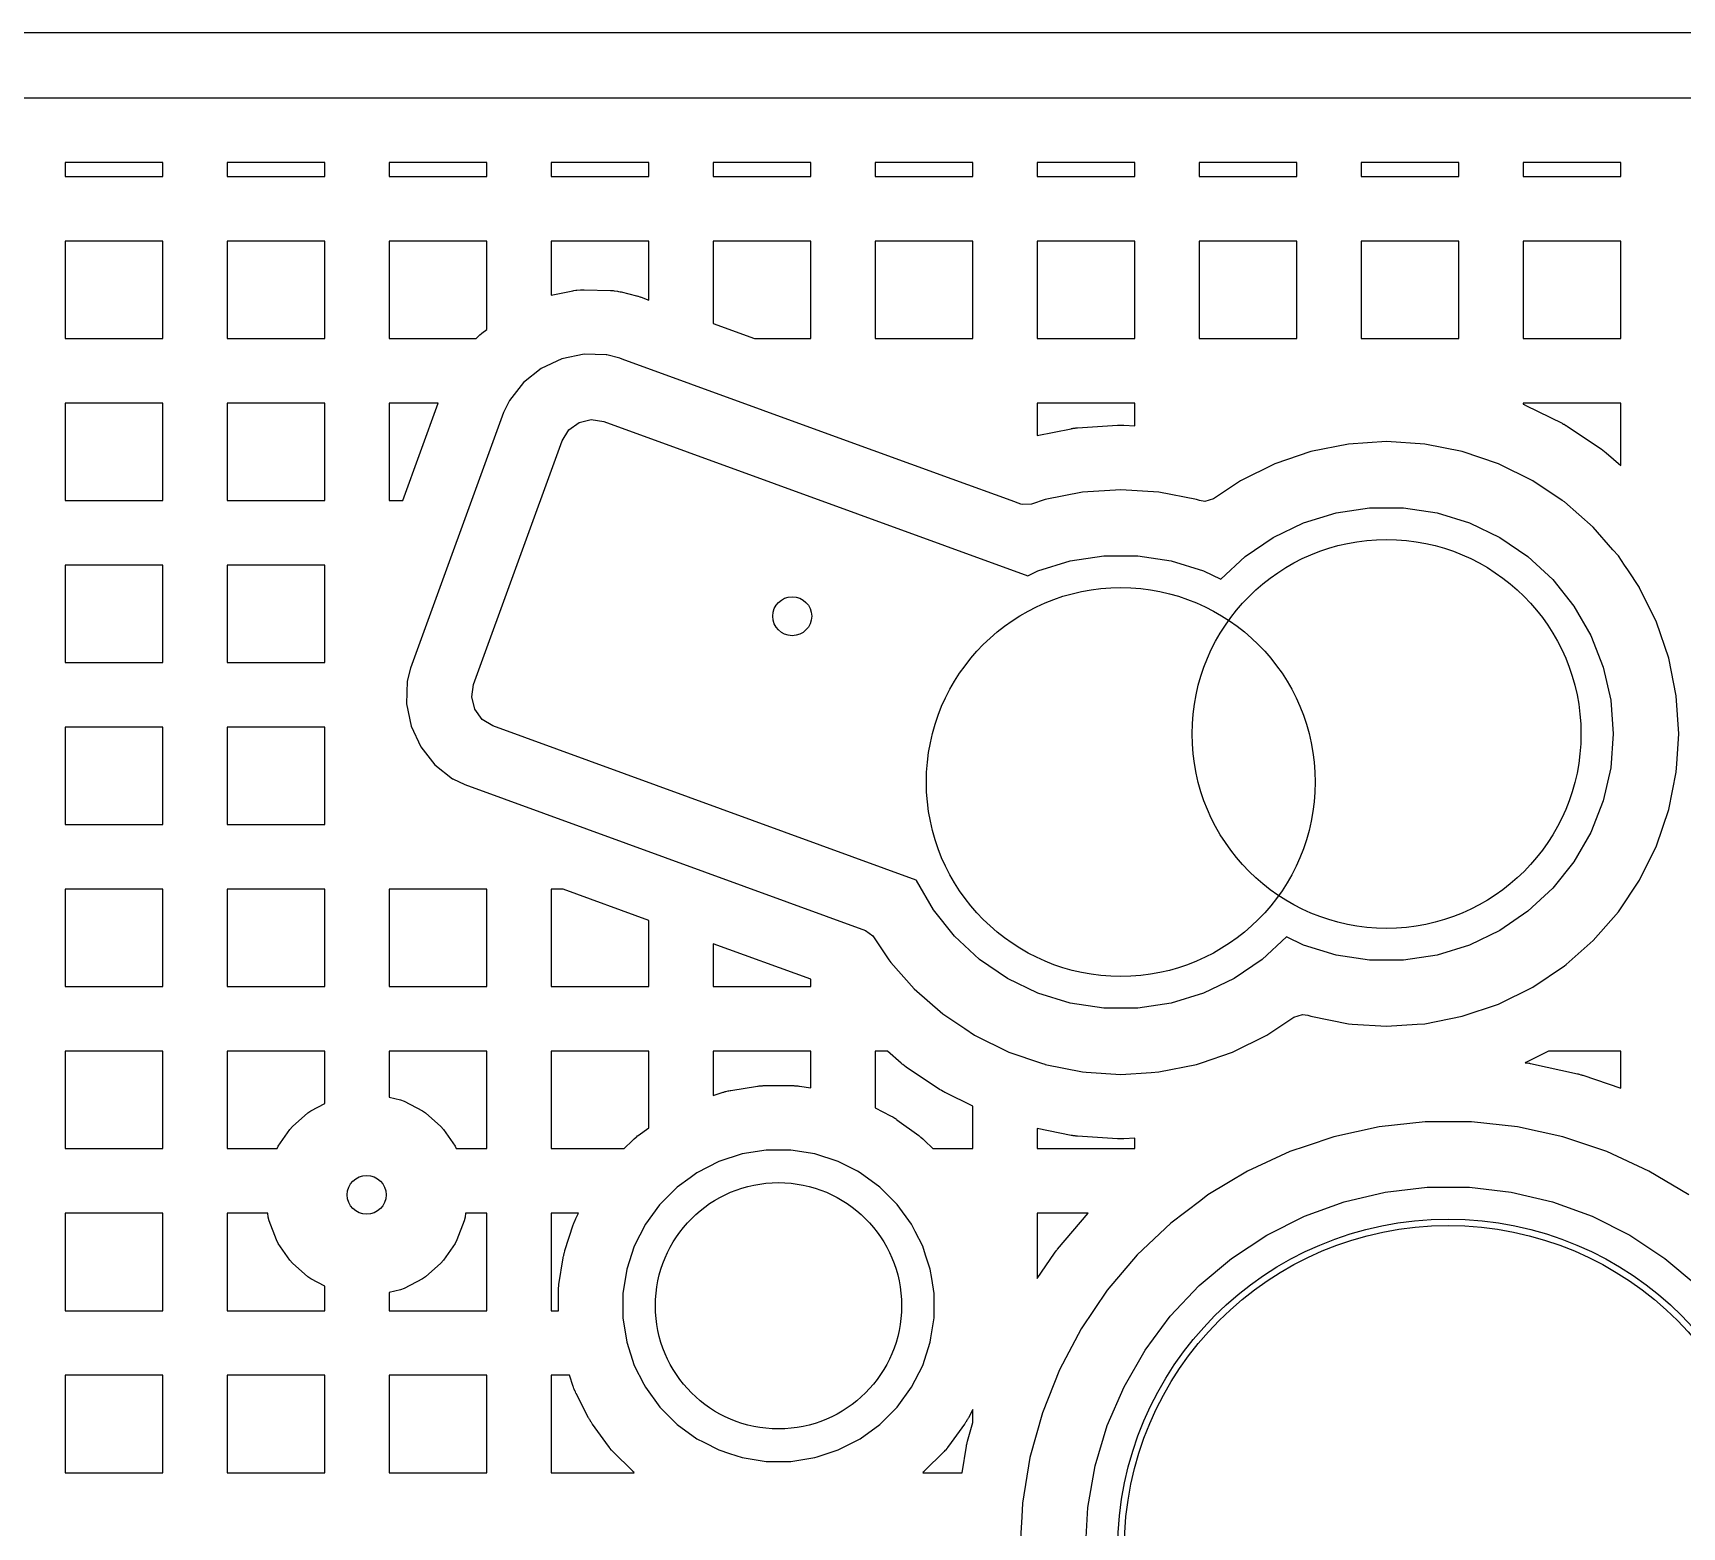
# Model space of a CAD drawing. Extents: x 2.49 to 8.57, y -5.87 to -1.87.
# Drawn here: x 6.916 to 7.417, y -4.879 to -4.425 of the extents above; entities that cross this region are included whole.
import ezdxf

# ---------------------------------------------------------------- set-up
doc = ezdxf.new("R2010")
doc.units = 0
doc.header["$MEASUREMENT"] = 0
doc.layers.add('BLACK', color=7, linetype='CONTINUOUS')

msp = doc.modelspace()

# ---------------------------------------------------------------- linework, layer by layer
at = {"layer": 'BLACK', "linetype": 'CONTINUOUS'}
for p, q in [((7.52603, -4.42531), (6.80843, -4.42531)), ((6.80571, -4.44501), (7.51585, -4.44501)), ((6.95512, -4.46462), (6.92552, -4.46462)), ((6.92552, -4.46462), (6.92552, -4.4689)), ((6.95512, -4.4689), (6.95512, -4.46462)), ((7.00434, -4.46462), (6.97473, -4.46462)), ((6.97473, -4.46462), (6.97473, -4.4689)), ((7.00434, -4.4689), (7.00434, -4.46462)), ((7.05355, -4.46462), (7.02394, -4.46462)), ((7.02394, -4.46462), (7.02394, -4.4689)), ((7.05355, -4.4689), (7.05355, -4.46462)), ((7.10276, -4.46462), (7.07316, -4.46462)), ((7.07316, -4.46462), (7.07316, -4.4689)), ((7.10276, -4.4689), (7.10276, -4.46462)), ((7.15197, -4.46462), (7.12237, -4.46462)), ((7.12237, -4.46462), (7.12237, -4.4689)), ((7.15197, -4.4689), (7.15197, -4.46462)), ((7.20119, -4.46462), (7.17158, -4.46462)), ((7.17158, -4.46462), (7.17158, -4.4689)), ((7.20119, -4.4689), (7.20119, -4.46462)), ((7.2504, -4.46462), (7.22079, -4.46462)), ((7.22079, -4.46462), (7.22079, -4.4689)), ((7.2504, -4.4689), (7.2504, -4.46462)), ((7.29961, -4.46462), (7.27001, -4.46462)), ((7.27001, -4.46462), (7.27001, -4.4689)), ((7.29961, -4.4689), (7.29961, -4.46462)), ((7.34882, -4.46462), (7.31922, -4.46462)), ((7.31922, -4.46462), (7.31922, -4.4689)), ((7.34882, -4.4689), (7.34882, -4.46462)), ((7.39804, -4.46462), (7.36843, -4.46462)), ((7.36843, -4.46462), (7.36843, -4.4689)), ((7.39804, -4.4689), (7.39804, -4.46462)), ((6.92552, -4.4689), (6.95512, -4.4689)), ((6.97473, -4.4689), (7.00434, -4.4689)), ((7.02394, -4.4689), (7.05355, -4.4689)), ((7.07316, -4.4689), (7.10276, -4.4689)), ((7.12237, -4.4689), (7.15197, -4.4689)), ((7.17158, -4.4689), (7.20119, -4.4689)), ((7.22079, -4.4689), (7.2504, -4.4689)), ((7.27001, -4.4689), (7.29961, -4.4689)), ((7.31922, -4.4689), (7.34882, -4.4689)), ((7.36843, -4.4689), (7.39804, -4.4689)), ((6.95512, -4.4885), (6.92552, -4.4885)), ((6.92552, -4.4885), (6.92552, -4.51811)), ((6.95512, -4.51811), (6.95512, -4.4885)), ((7.00434, -4.4885), (6.97473, -4.4885)), ((6.97473, -4.4885), (6.97473, -4.51811)), ((7.00434, -4.51811), (7.00434, -4.4885)), ((7.05355, -4.4885), (7.02394, -4.4885)), ((7.02394, -4.4885), (7.02394, -4.51811)), ((7.05355, -4.50494), (7.05355, -4.4885)), ((7.10276, -4.4885), (7.07316, -4.4885)), ((7.07316, -4.4885), (7.07316, -4.50494)), ((7.10276, -4.50641), (7.10276, -4.4885)), ((7.15197, -4.4885), (7.12237, -4.4885)), ((7.12237, -4.4885), (7.12237, -4.51354)), ((7.15197, -4.51811), (7.15197, -4.4885)), ((7.20119, -4.4885), (7.17158, -4.4885)), ((7.17158, -4.4885), (7.17158, -4.51811)), ((7.20119, -4.51811), (7.20119, -4.4885)), ((7.2504, -4.4885), (7.22079, -4.4885)), ((7.22079, -4.4885), (7.22079, -4.51811)), ((7.2504, -4.51811), (7.2504, -4.4885)), ((7.29961, -4.4885), (7.27001, -4.4885)), ((7.27001, -4.4885), (7.27001, -4.51811)), ((7.29961, -4.51811), (7.29961, -4.4885)), ((7.34882, -4.4885), (7.31922, -4.4885)), ((7.31922, -4.4885), (7.31922, -4.51811)), ((7.34882, -4.51811), (7.34882, -4.4885)), ((7.39804, -4.4885), (7.36843, -4.4885)), ((7.36843, -4.4885), (7.36843, -4.51811)), ((7.39804, -4.51811), (7.39804, -4.4885)), ((7.07316, -4.50494), (7.07976, -4.50358)), ((7.07976, -4.50358), (7.08004, -4.50353)), ((7.08004, -4.50353), (7.08061, -4.50344)), ((7.08061, -4.50344), (7.08089, -4.50341)), ((7.08089, -4.50341), (7.08203, -4.50331)), ((7.08203, -4.50331), (7.08231, -4.5033)), ((7.08231, -4.5033), (7.08288, -4.50328)), ((7.08288, -4.50328), (7.08317, -4.50328)), ((7.08317, -4.50328), (7.09118, -4.50351)), ((7.09118, -4.50351), (7.09144, -4.50353)), ((7.09144, -4.50353), (7.09198, -4.50357)), ((7.09198, -4.50357), (7.09224, -4.5036)), ((7.05355, -4.51354), (7.05355, -4.50494)), ((7.09224, -4.5036), (7.0933, -4.50375)), ((7.0933, -4.50375), (7.09356, -4.50379)), ((7.09356, -4.50379), (7.09409, -4.50389)), ((7.09409, -4.50389), (7.09435, -4.50395)), ((7.09435, -4.50395), (7.09906, -4.50514)), ((7.09906, -4.50514), (7.09918, -4.50517)), ((7.09918, -4.50517), (7.09942, -4.50524)), ((7.09942, -4.50524), (7.09954, -4.50528)), ((7.09954, -4.50528), (7.10002, -4.50542)), ((7.10002, -4.50542), (7.10013, -4.50546)), ((7.10013, -4.50546), (7.10037, -4.50554)), ((7.10037, -4.50554), (7.10049, -4.50558)), ((7.10049, -4.50558), (7.10276, -4.50641)), ((7.05355, -4.51533), (7.05355, -4.51354)), ((7.12237, -4.51354), (7.13491, -4.51811)), ((6.92552, -4.51811), (6.95512, -4.51811)), ((6.97473, -4.51811), (7.00434, -4.51811)), ((7.02394, -4.51811), (7.05038, -4.51811)), ((7.05038, -4.51811), (7.05046, -4.51803)), ((7.05046, -4.51803), (7.05126, -4.51723)), ((7.05126, -4.51723), (7.05147, -4.51703)), ((7.05147, -4.51703), (7.0519, -4.51665)), ((7.0519, -4.51665), (7.05212, -4.51647)), ((7.05212, -4.51647), (7.05355, -4.51533)), ((7.13491, -4.51811), (7.15197, -4.51811)), ((7.17158, -4.51811), (7.20119, -4.51811)), ((7.22079, -4.51811), (7.2504, -4.51811)), ((7.27001, -4.51811), (7.29961, -4.51811)), ((7.31922, -4.51811), (7.34882, -4.51811)), ((7.36843, -4.51811), (7.39804, -4.51811)), ((7.08317, -4.52289), (7.0764, -4.52429)), ((7.08985, -4.52309), (7.08317, -4.52289)), ((7.09007, -4.52309), (7.08985, -4.52309)), ((7.09402, -4.52409), (7.09007, -4.52309)), ((7.07014, -4.52721), (7.06472, -4.53149)), ((7.0764, -4.52429), (7.07014, -4.52721)), ((7.07014, -4.52721), (7.07014, -4.52721)), ((7.09475, -4.52435), (7.09402, -4.52409)), ((7.09402, -4.52409), (7.09402, -4.52409)), ((7.09402, -4.52409), (7.09402, -4.52409)), ((7.15842, -4.54753), (7.09475, -4.52435)), ((7.06472, -4.53149), (7.06044, -4.53691)), ((7.06472, -4.53149), (7.06472, -4.53149)), ((6.95512, -4.53772), (6.92552, -4.53772)), ((6.92552, -4.53772), (6.92552, -4.56732)), ((6.95512, -4.56732), (6.95512, -4.53772)), ((7.00434, -4.53772), (6.97473, -4.53772)), ((6.97473, -4.53772), (6.97473, -4.56732)), ((7.00434, -4.56732), (7.00434, -4.53772)), ((7.03884, -4.53772), (7.02394, -4.53772)), ((7.02394, -4.53772), (7.02394, -4.56732)), ((7.02807, -4.56732), (7.03884, -4.53772)), ((7.06044, -4.53691), (7.05867, -4.54057)), ((7.06044, -4.53691), (7.06044, -4.53691)), ((7.2504, -4.53772), (7.22079, -4.53772)), ((7.22079, -4.53772), (7.22079, -4.54753)), ((7.2504, -4.53807), (7.2504, -4.53772)), ((7.2504, -4.54465), (7.2504, -4.53807)), ((7.39804, -4.53772), (7.36843, -4.53772)), ((7.36843, -4.53772), (7.36843, -4.53807)), ((7.36843, -4.53807), (7.36868, -4.53818)), ((7.36868, -4.53818), (7.36883, -4.53824)), ((7.36883, -4.53824), (7.36913, -4.53838)), ((7.36913, -4.53838), (7.36927, -4.53844)), ((7.36927, -4.53844), (7.38026, -4.54386)), ((7.39804, -4.55666), (7.39804, -4.53772)), ((7.05867, -4.54057), (7.03039, -4.61826)), ((7.0785, -4.54588), (7.0816, -4.54361)), ((7.0816, -4.54361), (7.08533, -4.5427)), ((7.08533, -4.5427), (7.08913, -4.54328)), ((7.08913, -4.54328), (7.21793, -4.59016)), ((7.07651, -4.54916), (7.0785, -4.54588)), ((7.19491, -4.56081), (7.15842, -4.54753)), ((7.22079, -4.54753), (7.23107, -4.54549)), ((7.23107, -4.54549), (7.23123, -4.54546)), ((7.23123, -4.54546), (7.23155, -4.54541)), ((7.23155, -4.54541), (7.23171, -4.54538)), ((7.23171, -4.54538), (7.23234, -4.5453)), ((7.23234, -4.5453), (7.2325, -4.54528)), ((7.2325, -4.54528), (7.23282, -4.54525)), ((7.23282, -4.54525), (7.23298, -4.54524)), ((7.23298, -4.54524), (7.24521, -4.54443)), ((7.24521, -4.54443), (7.24537, -4.54443)), ((7.24537, -4.54443), (7.24569, -4.54442)), ((7.24569, -4.54442), (7.24585, -4.54441)), ((7.24585, -4.54441), (7.2465, -4.54441)), ((7.2465, -4.54441), (7.24666, -4.54442)), ((7.24666, -4.54442), (7.24698, -4.54443)), ((7.24698, -4.54443), (7.24714, -4.54443)), ((7.24714, -4.54443), (7.2504, -4.54465)), ((7.38026, -4.54386), (7.3804, -4.54394)), ((7.3804, -4.54394), (7.38069, -4.54409)), ((7.38069, -4.54409), (7.38083, -4.54417)), ((7.38083, -4.54417), (7.38138, -4.54449)), ((7.38138, -4.54449), (7.38152, -4.54457)), ((7.38152, -4.54457), (7.38179, -4.54474)), ((7.38179, -4.54474), (7.38193, -4.54483)), ((7.38193, -4.54483), (7.39212, -4.55164)), ((7.04958, -4.62315), (7.07651, -4.54916)), ((7.30392, -4.55244), (7.29293, -4.55617)), ((7.30393, -4.55244), (7.30392, -4.55244)), ((7.31532, -4.55017), (7.30393, -4.55244)), ((7.32691, -4.54941), (7.31532, -4.55017)), ((7.31532, -4.55017), (7.31532, -4.55017)), ((7.31532, -4.55017), (7.31532, -4.55017)), ((7.31532, -4.55017), (7.31532, -4.55017)), ((7.31532, -4.55017), (7.31532, -4.55017)), ((7.3385, -4.55017), (7.32691, -4.54941)), ((7.32691, -4.54941), (7.32691, -4.54941)), ((7.34989, -4.55244), (7.3385, -4.55017)), ((7.3385, -4.55017), (7.3385, -4.55017)), ((7.3385, -4.55017), (7.3385, -4.55017)), ((7.36089, -4.55617), (7.34989, -4.55244)), ((7.34989, -4.55244), (7.34989, -4.55244)), ((7.34989, -4.55244), (7.34989, -4.55244)), ((7.39212, -4.55164), (7.39225, -4.55173)), ((7.39225, -4.55173), (7.39251, -4.55191)), ((7.39251, -4.55191), (7.39264, -4.55201)), ((7.39264, -4.55201), (7.39315, -4.5524)), ((7.39315, -4.5524), (7.39327, -4.5525)), ((7.39327, -4.5525), (7.39352, -4.5527)), ((7.39352, -4.5527), (7.39365, -4.55281)), ((7.39365, -4.55281), (7.39804, -4.55666)), ((7.29293, -4.55617), (7.28251, -4.56131)), ((7.3713, -4.56131), (7.36089, -4.55617)), ((7.21286, -4.56734), (7.19491, -4.56081)), ((7.28251, -4.56131), (7.27432, -4.56678)), ((7.38031, -4.56732), (7.3713, -4.56131)), ((7.3713, -4.56131), (7.3713, -4.56131)), ((6.92552, -4.56732), (6.95512, -4.56732)), ((6.97473, -4.56732), (7.00434, -4.56732)), ((7.02394, -4.56732), (7.02807, -4.56732)), ((7.21581, -4.56842), (7.21286, -4.56734)), ((7.2163, -4.56857), (7.21581, -4.56842)), ((7.21904, -4.56845), (7.2163, -4.56857)), ((7.22319, -4.56704), (7.21904, -4.56845)), ((7.23458, -4.56478), (7.22319, -4.56704)), ((7.22319, -4.56704), (7.22319, -4.56704)), ((7.23459, -4.56478), (7.23458, -4.56478)), ((7.24617, -4.56402), (7.23459, -4.56478)), ((7.23459, -4.56478), (7.23459, -4.56478)), ((7.23459, -4.56478), (7.23459, -4.56478)), ((7.23459, -4.56478), (7.23459, -4.56478)), ((7.24618, -4.56402), (7.24617, -4.56402)), ((7.25776, -4.56478), (7.24618, -4.56402)), ((7.26916, -4.56704), (7.25776, -4.56478)), ((7.25776, -4.56478), (7.25776, -4.56478)), ((7.25776, -4.56478), (7.25776, -4.56478)), ((7.27004, -4.56734), (7.26916, -4.56704)), ((7.27169, -4.5676), (7.27004, -4.56734)), ((7.27432, -4.56678), (7.27169, -4.5676)), ((7.38096, -4.56776), (7.38031, -4.56732)), ((7.38969, -4.57542), (7.38096, -4.56776)), ((7.30173, -4.57407), (7.31157, -4.57103)), ((7.31157, -4.57103), (7.32176, -4.5695)), ((7.32176, -4.5695), (7.33205, -4.5695)), ((7.33205, -4.5695), (7.34224, -4.57103)), ((7.34224, -4.57103), (7.35208, -4.57407)), ((7.28395, -4.58434), (7.29246, -4.57854)), ((7.29246, -4.57854), (7.30173, -4.57407)), ((7.35208, -4.57407), (7.36135, -4.57854)), ((7.36135, -4.57854), (7.36986, -4.58434)), ((7.39567, -4.58224), (7.38969, -4.57542)), ((7.39735, -4.58415), (7.39567, -4.58224)), ((6.95512, -4.58693), (6.92552, -4.58693)), ((6.92552, -4.58693), (6.92552, -4.61654)), ((6.95512, -4.61654), (6.95512, -4.58693)), ((7.00434, -4.58693), (6.97473, -4.58693)), ((6.97473, -4.58693), (6.97473, -4.61654)), ((7.00434, -4.61654), (7.00434, -4.58693)), ((7.21793, -4.59016), (7.221, -4.58868)), ((7.221, -4.58868), (7.23084, -4.58564)), ((7.23084, -4.58564), (7.24103, -4.58411)), ((7.24103, -4.58411), (7.25132, -4.58411)), ((7.25132, -4.58411), (7.26151, -4.58564)), ((7.26151, -4.58564), (7.27135, -4.58868)), ((7.27135, -4.58868), (7.27656, -4.59119)), ((7.27656, -4.59119), (7.28395, -4.58434)), ((7.36986, -4.58434), (7.37741, -4.59134)), ((7.39921, -4.58693), (7.39735, -4.58415)), ((7.40018, -4.58839), (7.39921, -4.58693)), ((7.40377, -4.59376), (7.40018, -4.58839)), ((7.37741, -4.59134), (7.38383, -4.59939)), ((7.4038, -4.59381), (7.40377, -4.59376)), ((7.40894, -4.60422), (7.4038, -4.59381)), ((7.38383, -4.59939), (7.38898, -4.60831)), ((7.38898, -4.60831), (7.39274, -4.6179)), ((7.41267, -4.61522), (7.40894, -4.60422)), ((6.92552, -4.61654), (6.95512, -4.61654)), ((6.97473, -4.61654), (7.00434, -4.61654)), ((7.03039, -4.61827), (7.0294, -4.62221)), ((7.03039, -4.61826), (7.03039, -4.61827)), ((7.39274, -4.6179), (7.39503, -4.62793)), ((7.41494, -4.62661), (7.41267, -4.61522)), ((7.0294, -4.62221), (7.02919, -4.62911)), ((7.049, -4.62695), (7.04958, -4.62315)), ((7.04991, -4.63068), (7.049, -4.62695)), ((7.39503, -4.62793), (7.3958, -4.6382)), ((7.4157, -4.6382), (7.41494, -4.62661)), ((7.41494, -4.62661), (7.41494, -4.62661)), ((7.02919, -4.62911), (7.03059, -4.63588)), ((7.05218, -4.63378), (7.04991, -4.63068)), ((7.05546, -4.63577), (7.05218, -4.63378)), ((6.95512, -4.63614), (6.92552, -4.63614)), ((6.92552, -4.63614), (6.92552, -4.66575)), ((6.95512, -4.66575), (6.95512, -4.63614)), ((7.00434, -4.63614), (6.97473, -4.63614)), ((6.97473, -4.63614), (6.97473, -4.66575)), ((7.00434, -4.66575), (7.00434, -4.63614)), ((7.03059, -4.63588), (7.03351, -4.64214)), ((7.18405, -4.68257), (7.05546, -4.63577)), ((7.3958, -4.6382), (7.39503, -4.64847)), ((7.4151, -4.64727), (7.4157, -4.6382)), ((7.4157, -4.6382), (7.4157, -4.6382)), ((7.03351, -4.64214), (7.03779, -4.64756)), ((7.03779, -4.64756), (7.04319, -4.65182)), ((7.39503, -4.64847), (7.39274, -4.65851)), ((7.41494, -4.64979), (7.4151, -4.64727)), ((7.04319, -4.65182), (7.04321, -4.65184)), ((7.04321, -4.65184), (7.04687, -4.65361)), ((7.04687, -4.65361), (7.16862, -4.69792)), ((7.41267, -4.66118), (7.41494, -4.64979)), ((7.39274, -4.65851), (7.38898, -4.6681)), ((7.40894, -4.67218), (7.41267, -4.66118)), ((6.92552, -4.66575), (6.95512, -4.66575)), ((6.97473, -4.66575), (7.00434, -4.66575)), ((7.38898, -4.6681), (7.38383, -4.67701)), ((7.4038, -4.6826), (7.40894, -4.67218)), ((7.38383, -4.67701), (7.37741, -4.68507)), ((7.1841, -4.6827), (7.18405, -4.68257)), ((7.18925, -4.69162), (7.1841, -4.6827)), ((7.39735, -4.69226), (7.4038, -4.6826)), ((6.95512, -4.68535), (6.92552, -4.68535)), ((6.92552, -4.68535), (6.92552, -4.71496)), ((6.95512, -4.71496), (6.95512, -4.68535)), ((7.00434, -4.68535), (6.97473, -4.68535)), ((6.97473, -4.68535), (6.97473, -4.71496)), ((7.00434, -4.71496), (7.00434, -4.68535)), ((7.05355, -4.68535), (7.02394, -4.68535)), ((7.02394, -4.68535), (7.02394, -4.71496)), ((7.05355, -4.71496), (7.05355, -4.68535)), ((7.07676, -4.68535), (7.07316, -4.68535)), ((7.07316, -4.68535), (7.07316, -4.71496)), ((7.10276, -4.69482), (7.07676, -4.68535)), ((7.37741, -4.68507), (7.36986, -4.69207)), ((7.19567, -4.69967), (7.18925, -4.69162)), ((7.36986, -4.69207), (7.36135, -4.69787)), ((7.38969, -4.70099), (7.39735, -4.69226)), ((7.10276, -4.71496), (7.10276, -4.69482)), ((7.16862, -4.69792), (7.17084, -4.69955)), ((7.36135, -4.69787), (7.35208, -4.70234)), ((7.15197, -4.71273), (7.12237, -4.70195)), ((7.12237, -4.70195), (7.12237, -4.71496)), ((7.17084, -4.69955), (7.17101, -4.6998)), ((7.17101, -4.6998), (7.17573, -4.70686)), ((7.20322, -4.70668), (7.19567, -4.69967)), ((7.29652, -4.69983), (7.28913, -4.70668)), ((7.30173, -4.70234), (7.29652, -4.69983)), ((7.31157, -4.70537), (7.30173, -4.70234)), ((7.35208, -4.70234), (7.34224, -4.70537)), ((7.38144, -4.70822), (7.38969, -4.70099)), ((7.17573, -4.70686), (7.17636, -4.70758)), ((7.17636, -4.70758), (7.18339, -4.7156)), ((7.21173, -4.71248), (7.20322, -4.70668)), ((7.28913, -4.70668), (7.28062, -4.71248)), ((7.32176, -4.70691), (7.31157, -4.70537)), ((7.33205, -4.70691), (7.32176, -4.70691)), ((7.34224, -4.70537), (7.33205, -4.70691)), ((7.3713, -4.7151), (7.38096, -4.70865)), ((7.38096, -4.70865), (7.38144, -4.70822)), ((7.15197, -4.71496), (7.15197, -4.71273)), ((7.221, -4.71695), (7.21173, -4.71248)), ((7.28062, -4.71248), (7.27135, -4.71695)), ((6.92552, -4.71496), (6.95512, -4.71496)), ((6.97473, -4.71496), (7.00434, -4.71496)), ((7.02394, -4.71496), (7.05355, -4.71496)), ((7.07316, -4.71496), (7.10276, -4.71496)), ((7.12237, -4.71496), (7.15197, -4.71496)), ((7.18339, -4.7156), (7.19212, -4.72326)), ((7.23084, -4.71998), (7.221, -4.71695)), ((7.27135, -4.71695), (7.26151, -4.71998)), ((7.36089, -4.72024), (7.3713, -4.7151)), ((7.19212, -4.72326), (7.19876, -4.72769)), ((7.24103, -4.72152), (7.23084, -4.71998)), ((7.25132, -4.72152), (7.24103, -4.72152)), ((7.26151, -4.71998), (7.25132, -4.72152)), ((7.29876, -4.72423), (7.30139, -4.72341)), ((7.30139, -4.72341), (7.30304, -4.72367)), ((7.30304, -4.72367), (7.30392, -4.72397)), ((7.30392, -4.72397), (7.31532, -4.72624)), ((7.3385, -4.72624), (7.34989, -4.72397)), ((7.34989, -4.72397), (7.36089, -4.72024)), ((7.19876, -4.72769), (7.20178, -4.72971)), ((7.29057, -4.72971), (7.29876, -4.72423)), ((7.31532, -4.72624), (7.31643, -4.72631)), ((7.31643, -4.72631), (7.32691, -4.727)), ((7.32691, -4.727), (7.33618, -4.72639)), ((7.32691, -4.727), (7.32691, -4.727)), ((7.32691, -4.727), (7.32691, -4.727)), ((7.33618, -4.72639), (7.3385, -4.72624)), ((7.20178, -4.72971), (7.2122, -4.73484)), ((7.28015, -4.73484), (7.29057, -4.72971)), ((6.95512, -4.73457), (6.92552, -4.73457)), ((6.92552, -4.73457), (6.92552, -4.76417)), ((6.95512, -4.76417), (6.95512, -4.73457)), ((7.00434, -4.73457), (6.97473, -4.73457)), ((6.97473, -4.73457), (6.97473, -4.76417)), ((7.00434, -4.74849), (7.00434, -4.73457)), ((7.05355, -4.73457), (7.02394, -4.73457)), ((7.02394, -4.73457), (7.02394, -4.74849)), ((7.05355, -4.76417), (7.05355, -4.73457)), ((7.10276, -4.73457), (7.07316, -4.73457)), ((7.07316, -4.73457), (7.07316, -4.76417)), ((7.10276, -4.74801), (7.10276, -4.73457)), ((7.15197, -4.73457), (7.12237, -4.73457)), ((7.12237, -4.73457), (7.12237, -4.74801)), ((7.15197, -4.74573), (7.15197, -4.73457)), ((7.17528, -4.73457), (7.17158, -4.73457)), ((7.17158, -4.73457), (7.17158, -4.7518)), ((7.17944, -4.73821), (7.17528, -4.73457)), ((7.17956, -4.73831), (7.17944, -4.73821)), ((7.17981, -4.73852), (7.17956, -4.73831)), ((7.17993, -4.73861), (7.17981, -4.73852)), ((7.18044, -4.73901), (7.17993, -4.73861)), ((7.18057, -4.7391), (7.18044, -4.73901)), ((7.2122, -4.73484), (7.2221, -4.73821)), ((7.2221, -4.73821), (7.22312, -4.73855)), ((7.22312, -4.73855), (7.22319, -4.73858)), ((7.22319, -4.73858), (7.23459, -4.74084)), ((7.25776, -4.74084), (7.26916, -4.73858)), ((7.26916, -4.73858), (7.2707, -4.73806)), ((7.2707, -4.73806), (7.28015, -4.73484)), ((7.36913, -4.73803), (7.36907, -4.73806)), ((7.36907, -4.73806), (7.36911, -4.73806)), ((7.36911, -4.73806), (7.36924, -4.73807)), ((7.36927, -4.73796), (7.36913, -4.73803)), ((7.36924, -4.73807), (7.3695, -4.73811)), ((7.37616, -4.73457), (7.36927, -4.73796)), ((7.3695, -4.73811), (7.36963, -4.73813)), ((7.36963, -4.73813), (7.37016, -4.73822)), ((7.37016, -4.73822), (7.37029, -4.73824)), ((7.37029, -4.73824), (7.37055, -4.73829)), ((7.37055, -4.73829), (7.37068, -4.73832)), ((7.37068, -4.73832), (7.38496, -4.74146)), ((7.39804, -4.73457), (7.37616, -4.73457)), ((7.39804, -4.74578), (7.39804, -4.73457)), ((7.18083, -4.73929), (7.18057, -4.7391)), ((7.18096, -4.73938), (7.18083, -4.73929)), ((7.19115, -4.74619), (7.18096, -4.73938)), ((7.23459, -4.74084), (7.2357, -4.74092)), ((7.2357, -4.74092), (7.24617, -4.7416)), ((7.24617, -4.7416), (7.24618, -4.7416)), ((7.24618, -4.7416), (7.25545, -4.741)), ((7.24618, -4.7416), (7.24618, -4.7416)), ((7.25545, -4.741), (7.25776, -4.74084)), ((7.38496, -4.74146), (7.38509, -4.74149)), ((7.38509, -4.74149), (7.38534, -4.74155)), ((7.38534, -4.74155), (7.38547, -4.74159)), ((7.38547, -4.74159), (7.38598, -4.74173)), ((7.38598, -4.74173), (7.38611, -4.74177)), ((7.38611, -4.74177), (7.38637, -4.74184)), ((7.38637, -4.74184), (7.38649, -4.74189)), ((7.38649, -4.74189), (7.39804, -4.74578)), ((7.00434, -4.75047), (7.00434, -4.74849)), ((7.02394, -4.74849), (7.0274, -4.74934)), ((7.10276, -4.7518), (7.10276, -4.74801)), ((7.12237, -4.74801), (7.12543, -4.74701)), ((7.12543, -4.74701), (7.12562, -4.74696)), ((7.12562, -4.74696), (7.12599, -4.74685)), ((7.12599, -4.74685), (7.12617, -4.7468)), ((7.12617, -4.7468), (7.12692, -4.74662)), ((7.12692, -4.74662), (7.12711, -4.74658)), ((7.12711, -4.74658), (7.12749, -4.74651)), ((7.12749, -4.74651), (7.12768, -4.74647)), ((7.12768, -4.74647), (7.13579, -4.74519)), ((7.13579, -4.74519), (7.13598, -4.74516)), ((7.13598, -4.74516), (7.13636, -4.74512)), ((7.13636, -4.74512), (7.13655, -4.7451)), ((7.13655, -4.7451), (7.13732, -4.74504)), ((7.13732, -4.74504), (7.13751, -4.74503)), ((7.13751, -4.74503), (7.1379, -4.74501)), ((7.1379, -4.74501), (7.13809, -4.74501)), ((7.13809, -4.74501), (7.1463, -4.74501)), ((7.1463, -4.74501), (7.14649, -4.74501)), ((7.14649, -4.74501), (7.14687, -4.74503)), ((7.14687, -4.74503), (7.14707, -4.74504)), ((7.14707, -4.74504), (7.14783, -4.7451)), ((7.14783, -4.7451), (7.14802, -4.74512)), ((7.14802, -4.74512), (7.14841, -4.74516)), ((7.14841, -4.74516), (7.1486, -4.74519)), ((7.1486, -4.74519), (7.15197, -4.74573)), ((7.19129, -4.74627), (7.19115, -4.74619)), ((7.19156, -4.74644), (7.19129, -4.74627)), ((7.1917, -4.74653), (7.19156, -4.74644)), ((7.19225, -4.74685), (7.1917, -4.74653)), ((7.19239, -4.74693), (7.19225, -4.74685)), ((7.19268, -4.74708), (7.19239, -4.74693)), ((7.19282, -4.74715), (7.19268, -4.74708)), ((7.20119, -4.75128), (7.19282, -4.74715)), ((6.99455, -4.75744), (6.99921, -4.75332)), ((6.99921, -4.75332), (7.00017, -4.75265)), ((7.00017, -4.75265), (7.00434, -4.75047)), ((7.0274, -4.74934), (7.0285, -4.74976)), ((7.0285, -4.74976), (7.034, -4.75265)), ((7.034, -4.75265), (7.03497, -4.75332)), ((7.03497, -4.75332), (7.03962, -4.75744)), ((7.10276, -4.75787), (7.10276, -4.7518)), ((7.17158, -4.7518), (7.17621, -4.75416)), ((7.20119, -4.76417), (7.20119, -4.75128)), ((6.99024, -4.76344), (6.99377, -4.75832)), ((6.99377, -4.75832), (6.99455, -4.75744)), ((7.03962, -4.75744), (7.0404, -4.75832)), ((7.0404, -4.75832), (7.04393, -4.76344)), ((7.09957, -4.76019), (7.10276, -4.75787)), ((7.17621, -4.75416), (7.17638, -4.75425)), ((7.17638, -4.75425), (7.17671, -4.75444)), ((7.17671, -4.75444), (7.17688, -4.75454)), ((7.17688, -4.75454), (7.17754, -4.75494)), ((7.17754, -4.75494), (7.1777, -4.75504)), ((7.1777, -4.75504), (7.17802, -4.75526)), ((7.17802, -4.75526), (7.17818, -4.75537)), ((7.17818, -4.75537), (7.18482, -4.76019)), ((7.23107, -4.76014), (7.22079, -4.75809)), ((7.22079, -4.75809), (7.22079, -4.76417)), ((7.32462, -4.75752), (7.31086, -4.76055)), ((7.33862, -4.756), (7.32462, -4.75752)), ((7.35271, -4.756), (7.33862, -4.756)), ((7.33862, -4.756), (7.33862, -4.756)), ((7.36672, -4.75752), (7.35271, -4.756)), ((7.35271, -4.756), (7.35271, -4.756)), ((7.38048, -4.76055), (7.36672, -4.75752)), ((6.98986, -4.76417), (6.99024, -4.76344)), ((7.04393, -4.76344), (7.04432, -4.76417)), ((7.09533, -4.76417), (7.09781, -4.76169)), ((7.09781, -4.76169), (7.09795, -4.76156)), ((7.09795, -4.76156), (7.09823, -4.7613)), ((7.09823, -4.7613), (7.09838, -4.76117)), ((7.09838, -4.76117), (7.09896, -4.76067)), ((7.09896, -4.76067), (7.09911, -4.76055)), ((7.09911, -4.76055), (7.09941, -4.76031)), ((7.09941, -4.76031), (7.09957, -4.76019)), ((7.18482, -4.76019), (7.18497, -4.76031)), ((7.18497, -4.76031), (7.18528, -4.76055)), ((7.18528, -4.76055), (7.18542, -4.76067)), ((7.18542, -4.76067), (7.18601, -4.76117)), ((7.18601, -4.76117), (7.18615, -4.7613)), ((7.18615, -4.7613), (7.18644, -4.76156)), ((7.18644, -4.76156), (7.18657, -4.76169)), ((7.18657, -4.76169), (7.18906, -4.76417)), ((7.23123, -4.76016), (7.23107, -4.76014)), ((7.23155, -4.76022), (7.23123, -4.76016)), ((7.23171, -4.76024), (7.23155, -4.76022)), ((7.23234, -4.76032), (7.23171, -4.76024)), ((7.2325, -4.76034), (7.23234, -4.76032)), ((7.23282, -4.76037), (7.2325, -4.76034)), ((7.23298, -4.76039), (7.23282, -4.76037)), ((7.24521, -4.76119), (7.23298, -4.76039)), ((7.24537, -4.7612), (7.24521, -4.76119)), ((7.24569, -4.76121), (7.24537, -4.7612)), ((7.24585, -4.76121), (7.24569, -4.76121)), ((7.2465, -4.76121), (7.24585, -4.76121)), ((7.24666, -4.76121), (7.2465, -4.76121)), ((7.24698, -4.7612), (7.24666, -4.76121)), ((7.24714, -4.76119), (7.24698, -4.7612)), ((7.2504, -4.76098), (7.24714, -4.76119)), ((7.2504, -4.76417), (7.2504, -4.76098)), ((7.30249, -4.76337), (7.2975, -4.76505)), ((7.31086, -4.76055), (7.30249, -4.76337)), ((7.38619, -4.76247), (7.38048, -4.76055)), ((7.39384, -4.76505), (7.38619, -4.76247)), ((6.92552, -4.76417), (6.95512, -4.76417)), ((6.97473, -4.76417), (6.98986, -4.76417)), ((7.04432, -4.76417), (7.05355, -4.76417)), ((7.07316, -4.76417), (7.09533, -4.76417)), ((7.12405, -4.76808), (7.11742, -4.77146)), ((7.13112, -4.76578), (7.12405, -4.76808)), ((7.13847, -4.76462), (7.13112, -4.76578)), ((7.14591, -4.76462), (7.13847, -4.76462)), ((7.13847, -4.76462), (7.13847, -4.76462)), ((7.15326, -4.76578), (7.14591, -4.76462)), ((7.14591, -4.76462), (7.14591, -4.76462)), ((7.16034, -4.76808), (7.15326, -4.76578)), ((7.16615, -4.77104), (7.16034, -4.76808)), ((7.18906, -4.76417), (7.20119, -4.76417)), ((7.22079, -4.76417), (7.2504, -4.76417)), ((7.2975, -4.76505), (7.28471, -4.77097)), ((7.2975, -4.76505), (7.2975, -4.76505)), ((7.2975, -4.76505), (7.2975, -4.76505)), ((7.40662, -4.77097), (7.39384, -4.76505)), ((7.39384, -4.76505), (7.39384, -4.76505)), ((7.39384, -4.76505), (7.39384, -4.76505)), ((7.11531, -4.77299), (7.1114, -4.77583)), ((7.11742, -4.77146), (7.11531, -4.77299)), ((7.16696, -4.77146), (7.16615, -4.77104)), ((7.17298, -4.77583), (7.16696, -4.77146)), ((7.28471, -4.77097), (7.27892, -4.77445)), ((7.28471, -4.77097), (7.28471, -4.77097)), ((7.4187, -4.77823), (7.40662, -4.77097)), ((7.40662, -4.77097), (7.40662, -4.77097)), ((7.40662, -4.77097), (7.40662, -4.77097)), ((7.40662, -4.77097), (7.40662, -4.77097)), ((7.1114, -4.77583), (7.10614, -4.78109)), ((7.1114, -4.77583), (7.1114, -4.77583)), ((7.1114, -4.77583), (7.1114, -4.77583)), ((7.17824, -4.78109), (7.17298, -4.77583)), ((7.27264, -4.77823), (7.27046, -4.77989)), ((7.27892, -4.77445), (7.27264, -4.77823)), ((7.31405, -4.78033), (7.32653, -4.77738)), ((7.32653, -4.77738), (7.33926, -4.77589)), ((7.33926, -4.77589), (7.35208, -4.77589)), ((7.35208, -4.77589), (7.36481, -4.77738)), ((7.36481, -4.77738), (7.37729, -4.78033)), ((6.95512, -4.78378), (6.92552, -4.78378)), ((6.92552, -4.78378), (6.92552, -4.81339)), ((6.95512, -4.81339), (6.95512, -4.78378)), ((6.98707, -4.78378), (6.97473, -4.78378)), ((6.97473, -4.78378), (6.97473, -4.81339)), ((6.98721, -4.78495), (6.98707, -4.78378)), ((7.0471, -4.78378), (7.04696, -4.78495)), ((7.05355, -4.78378), (7.0471, -4.78378)), ((7.05355, -4.81339), (7.05355, -4.78378)), ((7.08146, -4.78378), (7.07316, -4.78378)), ((7.07316, -4.78378), (7.07316, -4.81339)), ((7.08075, -4.78518), (7.08146, -4.78378)), ((7.10601, -4.78127), (7.10177, -4.78711)), ((7.10614, -4.78109), (7.10601, -4.78127)), ((7.10614, -4.78109), (7.10614, -4.78109)), ((7.10614, -4.78109), (7.10614, -4.78109)), ((7.18262, -4.78711), (7.17824, -4.78109)), ((7.23623, -4.78378), (7.22079, -4.78378)), ((7.22079, -4.78378), (7.22079, -4.80363)), ((7.22696, -4.7947), (7.23623, -4.78378)), ((7.27046, -4.77989), (7.26142, -4.78676)), ((7.30201, -4.78472), (7.31405, -4.78033)), ((7.37729, -4.78033), (7.38933, -4.78472)), ((6.98749, -4.78609), (6.98721, -4.78495)), ((6.9897, -4.7919), (6.98749, -4.78609)), ((7.04668, -4.78609), (7.04448, -4.7919)), ((7.04696, -4.78495), (7.04668, -4.78609)), ((7.07733, -4.79512), (7.07986, -4.78731)), ((7.07986, -4.78731), (7.07993, -4.78713)), ((7.07993, -4.78713), (7.08006, -4.78677)), ((7.08006, -4.78677), (7.08013, -4.78659)), ((7.08013, -4.78659), (7.08042, -4.78588)), ((7.08042, -4.78588), (7.0805, -4.7857)), ((7.0805, -4.7857), (7.08066, -4.78535)), ((7.08066, -4.78535), (7.08075, -4.78518)), ((7.10177, -4.78711), (7.09839, -4.79374)), ((7.18375, -4.78933), (7.18262, -4.78711)), ((7.26142, -4.78676), (7.25119, -4.79645)), ((7.26142, -4.78676), (7.26142, -4.78676)), ((7.29055, -4.79047), (7.30201, -4.78472)), ((7.38933, -4.78472), (7.40079, -4.79047)), ((6.99024, -4.79294), (6.9897, -4.7919)), ((6.99377, -4.79806), (6.99024, -4.79294)), ((7.04393, -4.79294), (7.0404, -4.79806)), ((7.04448, -4.7919), (7.04393, -4.79294)), ((7.09839, -4.79374), (7.09609, -4.80081)), ((7.18599, -4.79374), (7.18375, -4.78933)), ((7.18689, -4.79648), (7.18599, -4.79374)), ((7.18599, -4.79374), (7.18599, -4.79374)), ((7.18599, -4.79374), (7.18599, -4.79374)), ((7.27984, -4.79752), (7.29055, -4.79047)), ((7.40079, -4.79047), (7.4115, -4.79752)), ((6.99455, -4.79894), (6.99377, -4.79806)), ((6.99921, -4.80306), (6.99455, -4.79894)), ((7.03962, -4.79894), (7.03497, -4.80306)), ((7.0404, -4.79806), (7.03962, -4.79894)), ((7.0755, -4.80547), (7.07679, -4.79736)), ((7.07679, -4.79736), (7.07682, -4.79718)), ((7.07682, -4.79718), (7.0769, -4.7968)), ((7.0769, -4.7968), (7.07694, -4.79661)), ((7.07694, -4.79661), (7.07712, -4.79586)), ((7.07712, -4.79586), (7.07717, -4.79568)), ((7.07717, -4.79568), (7.07727, -4.7953)), ((7.07727, -4.7953), (7.07733, -4.79512)), ((7.18829, -4.80081), (7.18689, -4.79648)), ((7.22079, -4.80363), (7.22599, -4.79596)), ((7.22599, -4.79596), (7.22607, -4.79586)), ((7.22607, -4.79586), (7.22622, -4.79564)), ((7.22622, -4.79564), (7.2263, -4.79553)), ((7.2263, -4.79553), (7.22662, -4.79511)), ((7.22662, -4.79511), (7.2267, -4.79501)), ((7.2267, -4.79501), (7.22687, -4.7948)), ((7.22687, -4.7948), (7.22696, -4.7947)), ((7.25119, -4.79645), (7.24207, -4.80719)), ((7.27002, -4.80576), (7.27984, -4.79752)), ((7.4115, -4.79752), (7.42132, -4.80576)), ((7.00017, -4.80373), (6.99921, -4.80306)), ((7.00434, -4.80591), (7.00017, -4.80373)), ((7.034, -4.80373), (7.0285, -4.80661)), ((7.03497, -4.80306), (7.034, -4.80373)), ((7.09609, -4.80081), (7.09493, -4.80816)), ((7.18874, -4.80363), (7.18829, -4.80081)), ((7.18946, -4.80816), (7.18874, -4.80363)), ((7.00434, -4.80788), (7.00434, -4.80591)), ((7.00434, -4.81339), (7.00434, -4.80788)), ((7.0274, -4.80703), (7.02394, -4.80788)), ((7.02394, -4.80788), (7.02394, -4.81339)), ((7.0285, -4.80661), (7.0274, -4.80703)), ((7.07532, -4.80777), (7.07533, -4.80758)), ((7.07532, -4.80816), (7.07532, -4.80777)), ((7.07532, -4.81339), (7.07532, -4.80816)), ((7.07533, -4.80758), (7.07534, -4.8072)), ((7.07534, -4.8072), (7.07535, -4.80701)), ((7.07535, -4.80701), (7.07541, -4.80624)), ((7.07541, -4.80624), (7.07543, -4.80605)), ((7.07543, -4.80605), (7.07548, -4.80566)), ((7.07548, -4.80566), (7.0755, -4.80547)), ((7.09493, -4.80816), (7.09493, -4.8156)), ((7.18946, -4.8156), (7.18946, -4.80816)), ((7.24207, -4.80719), (7.23416, -4.81885)), ((7.24207, -4.80719), (7.24207, -4.80719)), ((7.26122, -4.81508), (7.27002, -4.80576)), ((6.92552, -4.81339), (6.95512, -4.81339)), ((6.97473, -4.81339), (7.00434, -4.81339)), ((7.02394, -4.81339), (7.05355, -4.81339)), ((7.07316, -4.81339), (7.07532, -4.81339)), ((7.09493, -4.8156), (7.09609, -4.82295)), ((7.1885, -4.82162), (7.18946, -4.8156)), ((7.23416, -4.81885), (7.22757, -4.8313)), ((7.23416, -4.81885), (7.23416, -4.81885)), ((7.25357, -4.82536), (7.26122, -4.81508)), ((7.09609, -4.82295), (7.09839, -4.83002)), ((7.18599, -4.83002), (7.18829, -4.82295)), ((7.18829, -4.82295), (7.1885, -4.82162)), ((7.24716, -4.83646), (7.25357, -4.82536)), ((6.95512, -4.83299), (6.92552, -4.83299)), ((6.92552, -4.83299), (6.92552, -4.8626)), ((6.95512, -4.8626), (6.95512, -4.83299)), ((7.00434, -4.83299), (6.97473, -4.83299)), ((6.97473, -4.83299), (6.97473, -4.8626)), ((7.00434, -4.8626), (7.00434, -4.83299)), ((7.05355, -4.83299), (7.02394, -4.83299)), ((7.02394, -4.83299), (7.02394, -4.8626)), ((7.05355, -4.8626), (7.05355, -4.83299)), ((7.07874, -4.83299), (7.07316, -4.83299)), ((7.07316, -4.83299), (7.07316, -4.8626)), ((7.07986, -4.83645), (7.07874, -4.83299)), ((7.09839, -4.83002), (7.10126, -4.83566)), ((7.18262, -4.83665), (7.18599, -4.83002)), ((7.22756, -4.8313), (7.22235, -4.84439)), ((7.22757, -4.8313), (7.22756, -4.8313)), ((7.07993, -4.83663), (7.07986, -4.83645)), ((7.08006, -4.83699), (7.07993, -4.83663)), ((7.08013, -4.83717), (7.08006, -4.83699)), ((7.08042, -4.83788), (7.08013, -4.83717)), ((7.0805, -4.83806), (7.08042, -4.83788)), ((7.08066, -4.83841), (7.0805, -4.83806)), ((7.08075, -4.83858), (7.08066, -4.83841)), ((7.08447, -4.8459), (7.08075, -4.83858)), ((7.10126, -4.83566), (7.10177, -4.83665)), ((7.10177, -4.83665), (7.10614, -4.84267)), ((7.17824, -4.84267), (7.18262, -4.83665)), ((7.24208, -4.84824), (7.24716, -4.83646)), ((7.10614, -4.84267), (7.1114, -4.84793)), ((7.17298, -4.84793), (7.17824, -4.84267)), ((7.20119, -4.84339), (7.19991, -4.8459)), ((7.20119, -4.84732), (7.20119, -4.84339)), ((7.08456, -4.84606), (7.08447, -4.8459)), ((7.08475, -4.8464), (7.08456, -4.84606)), ((7.08485, -4.84657), (7.08475, -4.8464)), ((7.08525, -4.84722), (7.08485, -4.84657)), ((7.08536, -4.84738), (7.08525, -4.84722)), ((7.08557, -4.84771), (7.08536, -4.84738)), ((7.08568, -4.84786), (7.08557, -4.84771)), ((7.09051, -4.85451), (7.08568, -4.84786)), ((7.1114, -4.84793), (7.11742, -4.8523)), ((7.16696, -4.8523), (7.17298, -4.84793)), ((7.1987, -4.84786), (7.19388, -4.85451)), ((7.19881, -4.84771), (7.1987, -4.84786)), ((7.19903, -4.84738), (7.19881, -4.84771)), ((7.19913, -4.84722), (7.19903, -4.84738)), ((7.19953, -4.84657), (7.19913, -4.84722)), ((7.19963, -4.8464), (7.19953, -4.84657)), ((7.19962, -4.85298), (7.20119, -4.84732)), ((7.19982, -4.84606), (7.19963, -4.8464)), ((7.19991, -4.8459), (7.19982, -4.84606)), ((7.22235, -4.84439), (7.21858, -4.85796)), ((7.22235, -4.84439), (7.22235, -4.84439)), ((7.2384, -4.86052), (7.24208, -4.84824)), ((7.11742, -4.8523), (7.1195, -4.85336)), ((7.1195, -4.85336), (7.12405, -4.85568)), ((7.16034, -4.85568), (7.16696, -4.8523)), ((7.1993, -4.8544), (7.19935, -4.85414)), ((7.19935, -4.85414), (7.19937, -4.85401)), ((7.19937, -4.85401), (7.19949, -4.85349)), ((7.19949, -4.85349), (7.19952, -4.85336)), ((7.19952, -4.85336), (7.19958, -4.8531)), ((7.19958, -4.8531), (7.19962, -4.85298)), ((7.09062, -4.85466), (7.09051, -4.85451)), ((7.09086, -4.85496), (7.09062, -4.85466)), ((7.09098, -4.85511), (7.09086, -4.85496)), ((7.09148, -4.8557), (7.09098, -4.85511)), ((7.09161, -4.85584), (7.09148, -4.8557)), ((7.09187, -4.85612), (7.09161, -4.85584)), ((7.09201, -4.85626), (7.09187, -4.85612)), ((7.09781, -4.86207), (7.09201, -4.85626)), ((7.12405, -4.85568), (7.12405, -4.85568)), ((7.12405, -4.85568), (7.12405, -4.85568)), ((7.12405, -4.85568), (7.12727, -4.85673)), ((7.12727, -4.85673), (7.13112, -4.85798)), ((7.13112, -4.85798), (7.13847, -4.85914)), ((7.13847, -4.85914), (7.13847, -4.85914)), ((7.13847, -4.85914), (7.14591, -4.85914)), ((7.14591, -4.85914), (7.15326, -4.85798)), ((7.15326, -4.85798), (7.15395, -4.85776)), ((7.15395, -4.85776), (7.16034, -4.85568)), ((7.19238, -4.85626), (7.18657, -4.86207)), ((7.19251, -4.85612), (7.19238, -4.85626)), ((7.19277, -4.85584), (7.19251, -4.85612)), ((7.1929, -4.8557), (7.19277, -4.85584)), ((7.1934, -4.85511), (7.1929, -4.8557)), ((7.19352, -4.85496), (7.1934, -4.85511)), ((7.19376, -4.85466), (7.19352, -4.85496)), ((7.19388, -4.85451), (7.19376, -4.85466)), ((7.19795, -4.8626), (7.19927, -4.85453)), ((7.19927, -4.85453), (7.1993, -4.8544)), ((7.21858, -4.85796), (7.2163, -4.87187)), ((7.21858, -4.85796), (7.21858, -4.85796)), ((6.92552, -4.8626), (6.95512, -4.8626)), ((6.97473, -4.8626), (7.00434, -4.8626)), ((7.02394, -4.8626), (7.05355, -4.8626)), ((7.07316, -4.8626), (7.09839, -4.8626)), ((7.09795, -4.8622), (7.09781, -4.86207)), ((7.09823, -4.86246), (7.09795, -4.8622)), ((7.09838, -4.86259), (7.09823, -4.86246)), ((7.09839, -4.8626), (7.09838, -4.86259)), ((7.18601, -4.86259), (7.186, -4.8626)), ((7.186, -4.8626), (7.19795, -4.8626)), ((7.18615, -4.86246), (7.18601, -4.86259)), ((7.18644, -4.8622), (7.18615, -4.86246)), ((7.18657, -4.86207), (7.18644, -4.8622)), ((7.23618, -4.87314), (7.2384, -4.86052)), ((7.2163, -4.87187), (7.21608, -4.87596)), ((7.2163, -4.87187), (7.2163, -4.87187)), ((7.2163, -4.87187), (7.2163, -4.87187)), ((7.23543, -4.88594), (7.23618, -4.87314)), ((7.21608, -4.87596), (7.21554, -4.88594))]:
    msp.add_line(p, q, dxfattribs=at)
at = {"layer": 'BLACK'}
for centre, radius in [((7.32691, -4.6382), 0.05906), ((7.24618, -4.65281), 0.05906), ((7.14636, -4.60245), 0.00591), ((7.01709, -4.77819), 0.00591), ((7.14219, -4.81188), 0.0374), ((7.34567, -4.88594), 0.10039), ((7.34567, -4.88594), 0.09843)]:
    msp.add_circle(centre, radius, dxfattribs=at)

doc.saveas('drawing.dxf')
